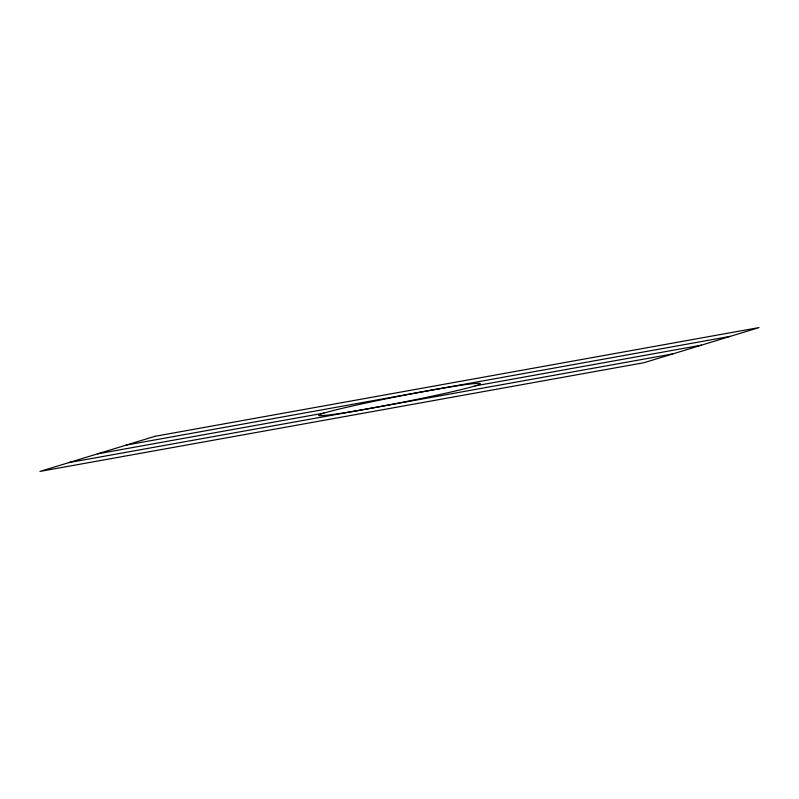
<?xml version="1.0" encoding="UTF-8"?>
<svg xmlns="http://www.w3.org/2000/svg" width="799" height="799" viewBox="0 0 799 799"><rect width="100%" height="100%" fill="white"/><g stroke="black" fill="none" stroke-linecap="round" stroke-linejoin="round"><path stroke-width="1.2" d="M126.222 445.083L730.296 336.359M97.468 453.862L323.994 413.093M475.006 385.907L701.532 345.138M68.704 462.641L672.778 353.917M154.976 436.304L39.95 471.42L644.024 362.696L759.05 327.58L154.976 436.304M358.621 410.416A82.337 3.306 -11.1 0 0 480.299 383.7A82.337 3.306 -11.1 0 0 359.58 404.394A82.337 3.306 -11.1 0 0 358.621 410.416"/></g></svg>
